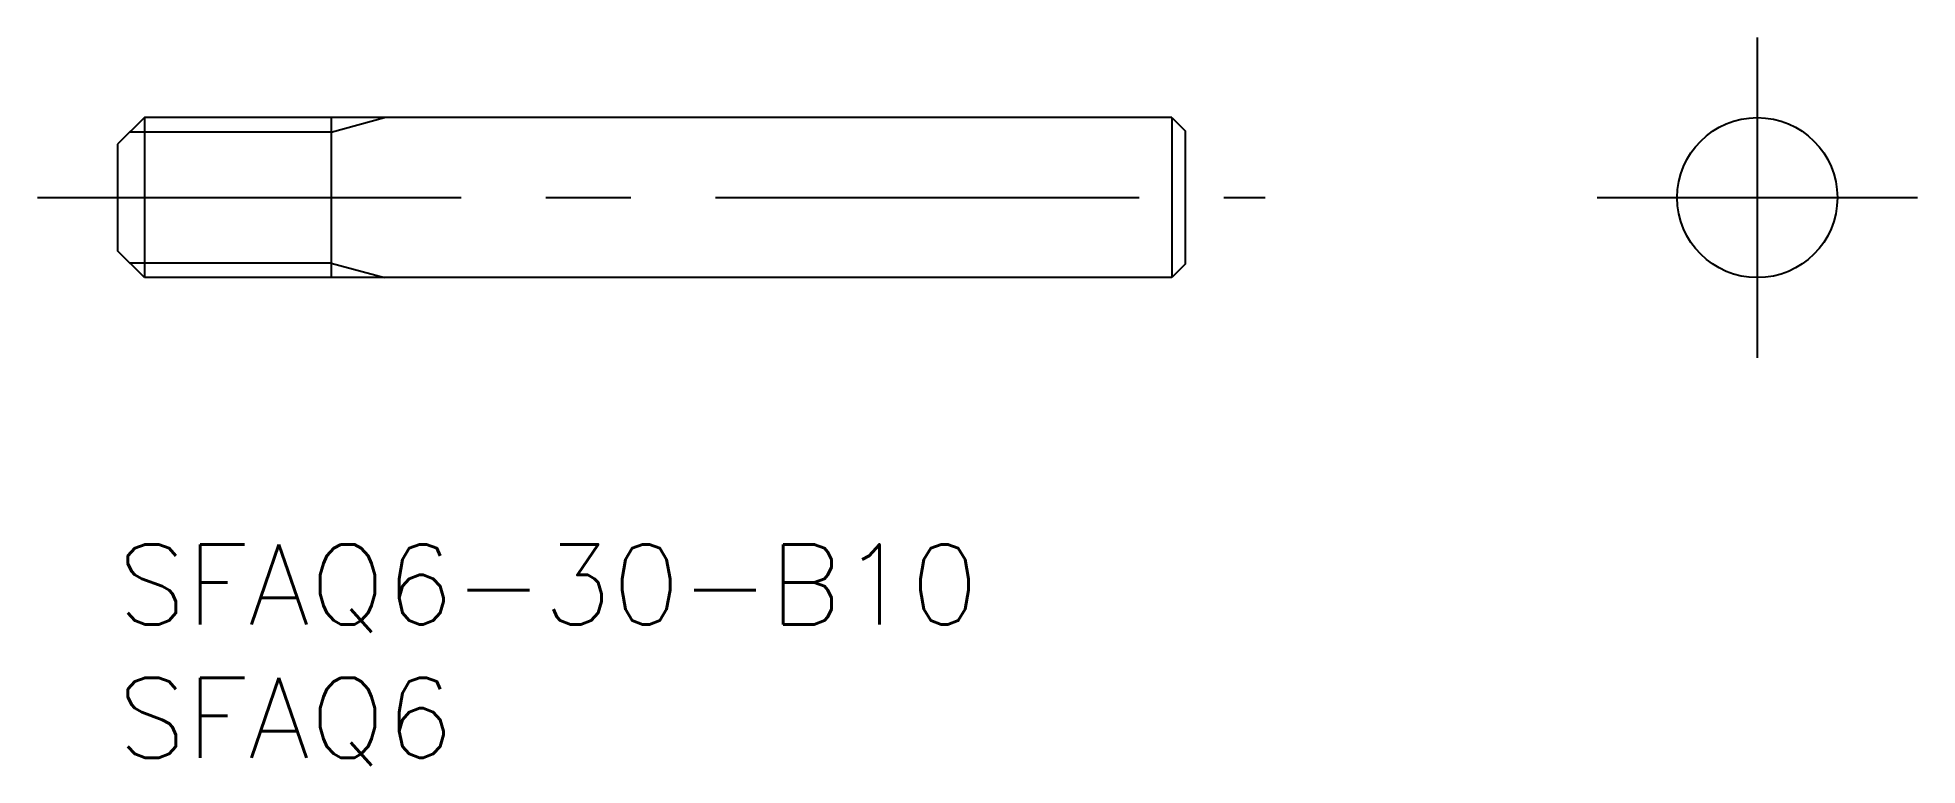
# Model space of a CAD drawing. Extents: x -3 to 67.4, y -8.3 to 19.
import ezdxf

# ---------------------------------------------------------------- set-up
doc = ezdxf.new("R2010")
doc.units = 0
doc.header["$LTSCALE"] = 0.5
doc.linetypes.add('CENTER', pattern=[50.8, 31.75, -6.35, 6.35, -6.35])
for name, color, linetype in [('MSM_CENTER', 1, 'CENTER'), ('MSM_CONTINUOUS', 7, 'CONTINUOUS'), ('MSM_NARROW', 5, 'CONTINUOUS'), ('MSM_PART_NUMBER', 7, 'CONTINUOUS')]:
    doc.layers.add(name, color=color, linetype=linetype)
doc.styles.get("Standard").update_dxf_attribs({"font": 'txt.shx', "height": 1, "bigfont": 'bigfont.shx'})

# ---------------------------------------------------------------- blocks, each defined once
blk = doc.blocks.new('*U4')
at = {"layer": 'MSM_PART_NUMBER'}
blk.add_text('SFAQ6-30-B10', height=3, dxfattribs=at).set_placement((0, -3))
blk = doc.blocks.new('*U5')
at = {"layer": 'MSM_PART_NUMBER'}
blk.add_text('SFAQ6', height=3, dxfattribs=at).set_placement((0, -8))

msp = doc.modelspace()

# ---------------------------------------------------------------- linework, layer by layer
at = {"layer": 'MSM_CENTER'}
for p, q in [((61.44, 19), (61.44, 7)), ((-3, 13), (43, 13)), ((55.44, 13), (67.44, 13))]:
    msp.add_line(p, q, dxfattribs=at)
at = {"layer": 'MSM_CONTINUOUS'}
for p, q in [((1, 16), (0, 15)), ((39.5, 16), (1, 16)), ((1, 16), (1, 10)), ((8, 16), (8, 10)), ((39.5, 16), (39.5, 10)), ((39.5, 16), (40, 15.5)), ((40, 15.5), (40, 10.5)), ((0, 15), (0, 11)), ((40, 13), (40, 13)), ((1, 10), (0, 11)), ((39.5, 10), (1, 10)), ((40, 10.5), (39.5, 10))]:
    msp.add_line(p, q, dxfattribs=at)
msp.add_circle((61.44, 13), 3, dxfattribs=at)
at = {"layer": 'MSM_NARROW'}
for p, q in [((8, 15.458), (10, 16)), ((8, 15.458), (0.458, 15.458)), ((8, 10.541), (0.458, 10.541)), ((8, 10.541), (10, 10))]:
    msp.add_line(p, q, dxfattribs=at)

# ---------------------------------------------------------------- block references
at = {"layer": 'MSM_CONTINUOUS'}
for name in ['*U4', '*U5']:
    msp.add_blockref(name, (0, 0), dxfattribs=at)

doc.saveas('drawing.dxf')
